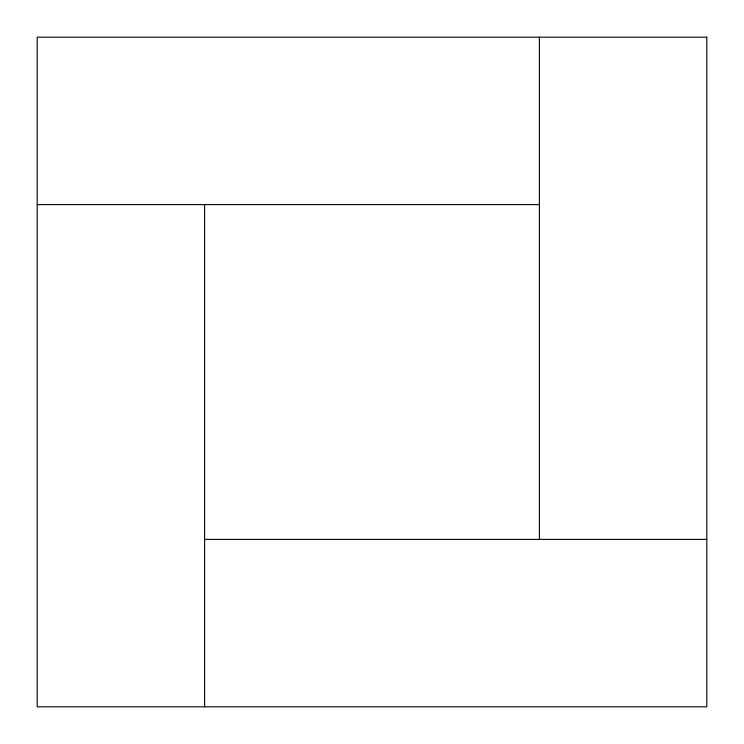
<?xml version="1.0" encoding="UTF-8"?>
<svg xmlns="http://www.w3.org/2000/svg" width="744" height="744" viewBox="0 0 744 744"><rect width="100%" height="100%" fill="white"/><g stroke="black" fill="none" stroke-linecap="round" stroke-linejoin="round"><path stroke-width="1.12" d="M37.2 204.6L539.4 204.6M204.6 539.4L706.8 539.4M539.4 37.2L539.4 539.4M204.6 204.6L204.6 706.8M706.8 37.2L37.2 37.2L37.2 706.8L706.8 706.8L706.8 37.2"/></g></svg>
